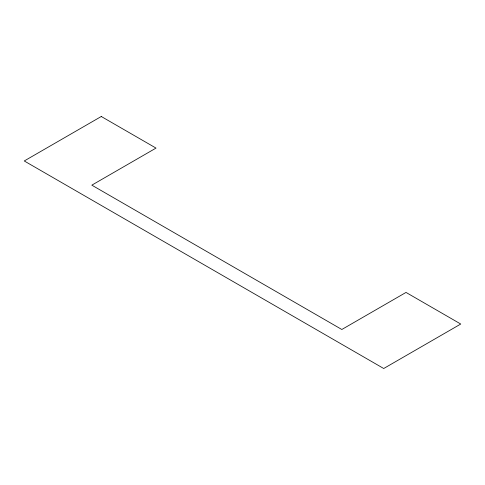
<?xml version="1.0" encoding="UTF-8"?>
<svg xmlns="http://www.w3.org/2000/svg" width="485" height="485" viewBox="0 0 485 485"><rect width="100%" height="100%" fill="white"/><g stroke="black" fill="none" stroke-linecap="round" stroke-linejoin="round"><path stroke-width="0.73" d="M101.28 116.497L24.25 160.965L383.72 368.503L460.75 324.035L406.018 292.431L341.828 329.491L91.823 185.155L156.012 148.095L101.28 116.497"/></g></svg>
